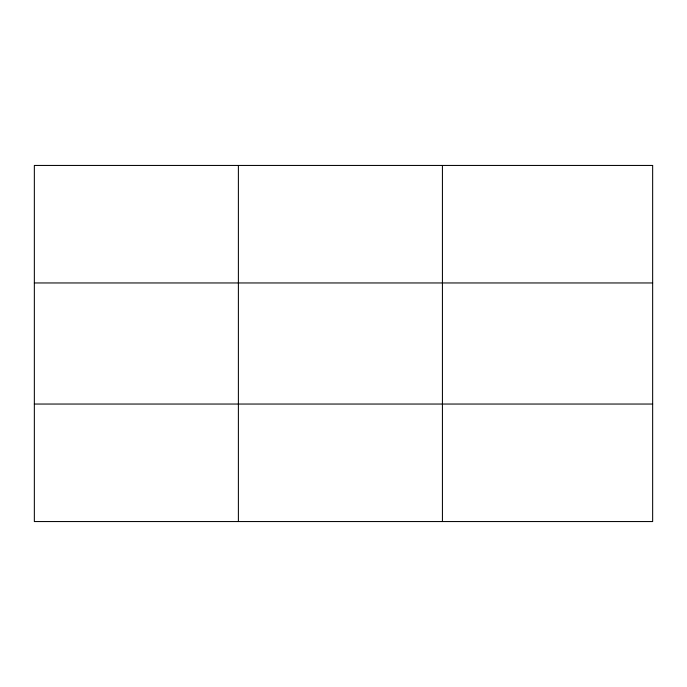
<?xml version="1.0" encoding="UTF-8"?>
<svg xmlns="http://www.w3.org/2000/svg" width="687" height="687" viewBox="0 0 687 687"><rect width="100%" height="100%" fill="white"/><g stroke="black" fill="none" stroke-linecap="round" stroke-linejoin="round"><path stroke-width="1.03" d="M238.389 165.447L238.389 521.553M442.428 165.447L442.428 521.553M34.35 282.958L652.65 282.958M34.35 404.042L652.65 404.042M652.65 165.447L652.65 521.553L34.35 521.553L34.35 165.447L652.65 165.447"/></g></svg>
